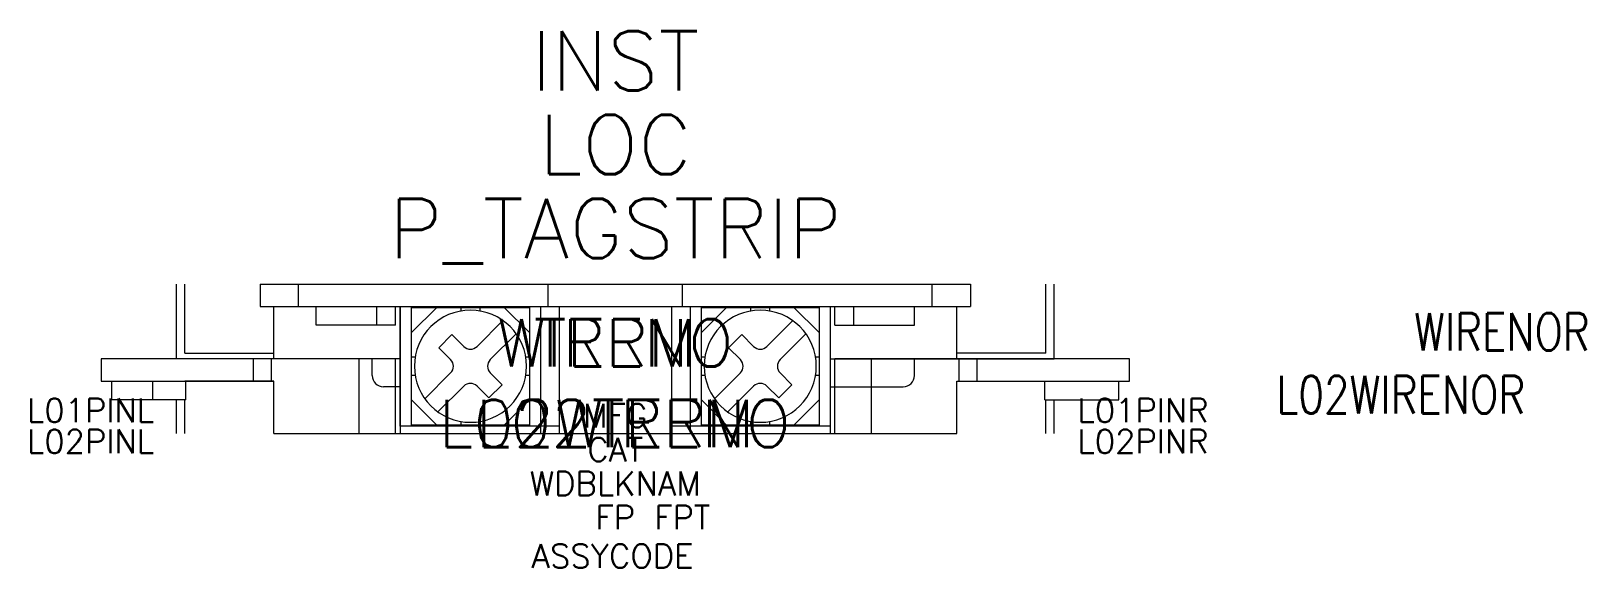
# Model space of a CAD drawing. Header units: inches. Extents: x -31.3 to 51.9, y -15.2 to 13.5.
import ezdxf
from ezdxf.enums import TextEntityAlignment as Align

# ---------------------------------------------------------------- set-up
doc = ezdxf.new("R2010")
doc.units = ezdxf.units.IN
doc.header["$MEASUREMENT"] = 0
doc.layers.add('SYMS', color=7, linetype='Continuous')
doc.styles.add('WD', font='romans.shx')

msp = doc.modelspace()

# ---------------------------------------------------------------- linework, layer by layer
for p, q in [((-11.75, -4), (-27.5, -4)), ((27.5, -4), (11.75, -4))]:
    msp.add_line(p, q)
at = {"lineweight": 25}
for points in [[(-19, 0), (19, 0)], [(3.6, -1.2), (3.6, 0)], [(16.951, -1.2), (16.951, 0)], [(19, 0), (19, -1.2)], [(23.026, -3.7), (23.026, 0)], [(23.475, -4), (23.475, 0)], [(-23.475, -4), (-23.475, 0)], [(-23.026, -3.7), (-23.026, 0)], [(-19, 0), (-19, -1.2)], [(-16.951, -1.2), (-16.951, 0)], [(-3.6, -1.2), (-3.6, 0)], [(-19, -1.2), (19, -1.2)], [(-18.273, -4), (-18.273, -1.2)], [(-16, -2.2), (-16, -1.2)], [(-12.75, -2.2), (-12.75, -1.2)], [(-11.75, -2.2), (-11.75, -1.2)], [(-11.5, -1.2), (-9.8, -1.2)], [(-11.5, -7.6), (-11.5, -1.2)], [(-11.5, -1.2), (-11.5, -8)], [(-10.898, -1.25), (-4.598, -1.25)], [(-10.898, -7.55), (-10.898, -1.25)], [(-10.898, -2.6), (-9.548, -1.25)], [(-8.248, -1.442), (-8.248, -1.25)], [(-7.248, -1.25), (-7.248, -1.442)], [(-5.948, -1.25), (-4.598, -2.6)], [(-5.8, -1.2), (-3, -1.2)], [(-4.598, -1.25), (-4.598, -7.55)], [(-4, -1.2), (-4, -8)], [(-3, -1.2), (-3, -8)], [(3, -1.2), (5.8, -1.2)], [(3, -1.2), (3, -8)], [(4, -1.2), (4, -8)], [(4.602, -1.25), (10.902, -1.25)], [(4.602, -7.55), (4.602, -1.25)], [(4.602, -2.6), (5.953, -1.25)], [(7.252, -1.442), (7.252, -1.25)], [(8.252, -1.25), (8.252, -1.442)], [(9.552, -1.25), (10.902, -2.6)], [(9.8, -1.2), (11.502, -1.2)], [(10.902, -1.25), (10.902, -7.55)], [(11.5, -1.2), (11.5, -8)], [(11.502, -7.6), (11.502, -1.2)], [(11.75, -2.2), (11.75, -1.2)], [(12.75, -2.2), (12.75, -1.2)], [(16, -2.2), (16, -1.2)], [(18.273, -4), (18.273, -1.2)], [(-11.75, -2.2), (-16, -2.2)], [(-7.394, -3.339), (-6.01, -1.955)], [(8.106, -3.339), (9.49, -1.955)], [(11.75, -2.2), (16, -2.2)], [(-9.445, -3.41), (-8.738, -2.703)], [(-8.738, -2.703), (-8.102, -3.339)], [(-6.687, -4.046), (-5.303, -2.662)], [(6.055, -3.41), (6.762, -2.703)], [(6.762, -2.703), (7.399, -3.339)], [(8.813, -4.046), (10.198, -2.662)], [(-27.5, -4), (-27.5, -5.2)], [(-11.5, -4), (-23.475, -4)], [(-23.026, -3.7), (-18.273, -3.7)], [(-19.356, -5.2), (-19.356, -4)], [(-18.394, -5.2), (-18.394, -4)], [(-13.7, -8), (-13.7, -4)], [(-13, -4.9), (-13, -4)], [(-11.75, -8), (-11.75, -4)], [(-10.898, -3.9), (-10.706, -3.9)], [(-9.445, -3.41), (-8.809, -4.046)], [(-4.79, -3.9), (-4.598, -3.9)], [(4.602, -3.9), (4.794, -3.9)], [(6.055, -3.41), (6.692, -4.046)], [(10.71, -3.9), (10.902, -3.9)], [(11.5, -4), (23.475, -4)], [(11.75, -8), (11.75, -4)], [(13.7, -8), (13.7, -4)], [(16, -4.9), (16, -4)], [(23.026, -3.7), (18.273, -3.7)], [(18.394, -5.2), (18.394, -4)], [(19.356, -5.2), (19.356, -4)], [(-10.706, -4.9), (-10.898, -4.9)], [(-10.193, -6.138), (-8.809, -4.754)], [(-6.687, -4.754), (-6.051, -5.39)], [(-4.598, -4.9), (-4.79, -4.9)], [(4.794, -4.9), (4.602, -4.9)], [(5.307, -6.138), (6.692, -4.754)], [(8.813, -4.754), (9.449, -5.39)], [(10.902, -4.9), (10.71, -4.9)], [(-27.5, -5.2), (-18.273, -5.2)], [(-26.94, -6.2), (-26.94, -5.2)], [(-24.743, -6.2), (-24.743, -5.2)], [(-18.273, -5.2), (-23.026, -5.2)], [(-22.975, -6.2), (-22.975, -5.2)], [(-18.273, -8), (-18.273, -5.2)], [(-11.5, -5.5), (-12.4, -5.5)], [(-9.486, -6.845), (-8.102, -5.461)], [(-7.394, -5.461), (-6.758, -6.097)], [(-6.758, -6.097), (-6.051, -5.39)], [(6.014, -6.845), (7.399, -5.461)], [(8.106, -5.461), (8.742, -6.097)], [(8.742, -6.097), (9.449, -5.39)], [(11.5, -5.5), (15.4, -5.5)], [(18.273, -5.2), (23.026, -5.2)], [(18.273, -5.2), (27.5, -5.2)], [(18.273, -8), (18.273, -5.2)], [(22.975, -6.2), (22.975, -5.2)], [(-22.975, -6.2), (-26.94, -6.2)], [(-23.475, -8), (-23.475, -6.2)], [(-23.026, -8), (-23.026, -6.2)], [(-9.548, -7.55), (-10.898, -6.2)], [(-4.598, -6.2), (-5.948, -7.55)], [(5.953, -7.55), (4.602, -6.2)], [(10.902, -6.2), (9.552, -7.55)], [(22.975, -6.2), (26.94, -6.2)], [(23.026, -8), (23.026, -6.2)], [(23.475, -8), (23.475, -6.2)], [(-8.248, -7.55), (-8.248, -7.358)], [(-7.248, -7.358), (-7.248, -7.55)], [(7.252, -7.55), (7.252, -7.358)], [(8.252, -7.358), (8.252, -7.55)], [(-18.273, -8), (18.273, -8)], [(-3, -7.6), (-11.5, -7.6)], [(-11.5, -8), (11.5, -8)], [(-4.598, -7.55), (-10.898, -7.55)], [(11.502, -7.6), (3, -7.6)], [(10.902, -7.55), (4.602, -7.55)]]:
    msp.add_lwpolyline(points, dxfattribs=at)
at = {"lineweight": 0}
for points in [[(23.475, -4), (23.475, -4)], [(15.4, -5.5), (15.4, -5.5)], [(11.5, -8), (11.5, -8)]]:
    msp.add_lwpolyline(points, dxfattribs=at)
at = {"lineweight": 25}
for points in [[(-10.748, -4.4), (-10.748, -2.743), (-9.405, -1.4), (-7.748, -1.4), (-6.091, -1.4), (-4.748, -2.743), (-4.748, -4.4), (-4.748, -6.057), (-6.091, -7.4), (-7.748, -7.4), (-9.405, -7.4), (-10.748, -6.057), (-10.748, -4.4), (-10.748, -4.4), (-10.748, -4.4), (-10.748, -4.4)], [(4.752, -4.4), (4.752, -2.743), (6.095, -1.4), (7.752, -1.4), (9.409, -1.4), (10.752, -2.743), (10.752, -4.4), (10.752, -6.057), (9.409, -7.4), (7.752, -7.4), (6.095, -7.4), (4.752, -6.057), (4.752, -4.4), (4.752, -4.4), (4.752, -4.4), (4.752, -4.4)]]:
    msp.add_open_spline(points, degree=3, knots=[0, 0, 0, 0, 1, 1, 1, 2, 2, 2, 3, 3, 3, 4, 4, 4, 5, 5, 5, 5], dxfattribs=at)
for points in [[(-8.809, -4.754), (-8.613, -4.558), (-8.613, -4.242), (-8.809, -4.046)], [(-8.102, -3.339), (-7.906, -3.535), (-7.59, -3.535), (-7.394, -3.339)], [(-6.687, -4.046), (-6.883, -4.242), (-6.883, -4.558), (-6.687, -4.754)], [(6.692, -4.754), (6.887, -4.558), (6.887, -4.242), (6.692, -4.046)], [(7.399, -3.339), (7.594, -3.535), (7.911, -3.535), (8.106, -3.339)], [(8.813, -4.046), (8.618, -4.242), (8.618, -4.558), (8.813, -4.754)], [(-13, -4.9), (-13, -5.231), (-12.731, -5.5), (-12.4, -5.5)], [(15.4, -5.5), (15.731, -5.5), (16, -5.231), (16, -4.9)], [(-7.394, -5.461), (-7.59, -5.265), (-7.906, -5.265), (-8.102, -5.461)], [(8.106, -5.461), (7.911, -5.265), (7.594, -5.265), (7.399, -5.461)]]:
    msp.add_open_spline(points, degree=3, dxfattribs=at)
at = {"layer": 'SYMS'}
for p, q in [((27.5, -5.2), (27.5, -4)), ((26.94, -6.2), (26.94, -5.2))]:
    msp.add_line(p, q, dxfattribs=at)

# ---------------------------------------------------------------- texts
at = {"style": 'WD', "flags": 1}
for tag, text, height, p in [('INST', '', 3.175, (0, 10.362)), ('LOC', '', 3.175, (0, 5.876)), ('P_TAGSTRIP', '', 3.175, (0, 1.393)), ('MFG', '', 1.27, (-0.003, -7.675)), ('CAT', '', 1.27, (-0.003, -9.492)), ('WDBLKNAM', 'TRMS', 1.27, (-0.003, -11.308)), ('FP', '', 1.27, (-0.003, -13.125)), ('FPT', '', 1.27, (3.581, -13.125)), ('ASSYCODE', '', 1.27, (-0.149, -15.192))]:
    msp.add_attdef(tag, text=text, height=height, dxfattribs=at).set_placement(p, align=Align.CENTER)
at = {"style": 'WD', "width": 0.8}
for tag, p in [('WIRENOR', (42.728, -2.55)), ('L02WIRENOR', (35.367, -5.921))]:
    msp.add_attdef(tag, text='', height=2, dxfattribs=at).set_placement(p, align=Align.MIDDLE_LEFT)
at = {"style": 'WD'}
for tag in ['WIRENO', 'TERM']:
    msp.add_attdef(tag, text='', height=2.54, dxfattribs=at).set_placement((-0.003, -3.149), align=Align.MIDDLE_CENTER)
at = {"style": 'WD', "flags": 1}
for tag, p in [('L01PINL', (-24.664, -6.761)), ('L02PINL', (-24.664, -8.422))]:
    msp.add_attdef(tag, text='', height=1.27, dxfattribs=at).set_placement(p, align=Align.MIDDLE_RIGHT)
for tag, p in [('L02WIRENO', (-0.032, -7.458)), ('L02TERM', (-0.003, -7.458))]:
    msp.add_attdef(tag, text='', height=2.54, dxfattribs=at).set_placement(p, align=Align.MIDDLE_CENTER)
for tag, p in [('L01PINR', (24.718, -6.761)), ('L02PINR', (24.718, -8.422))]:
    msp.add_attdef(tag, text='', height=1.27, dxfattribs=at).set_placement(p, align=Align.MIDDLE_LEFT)

doc.saveas('drawing.dxf')
